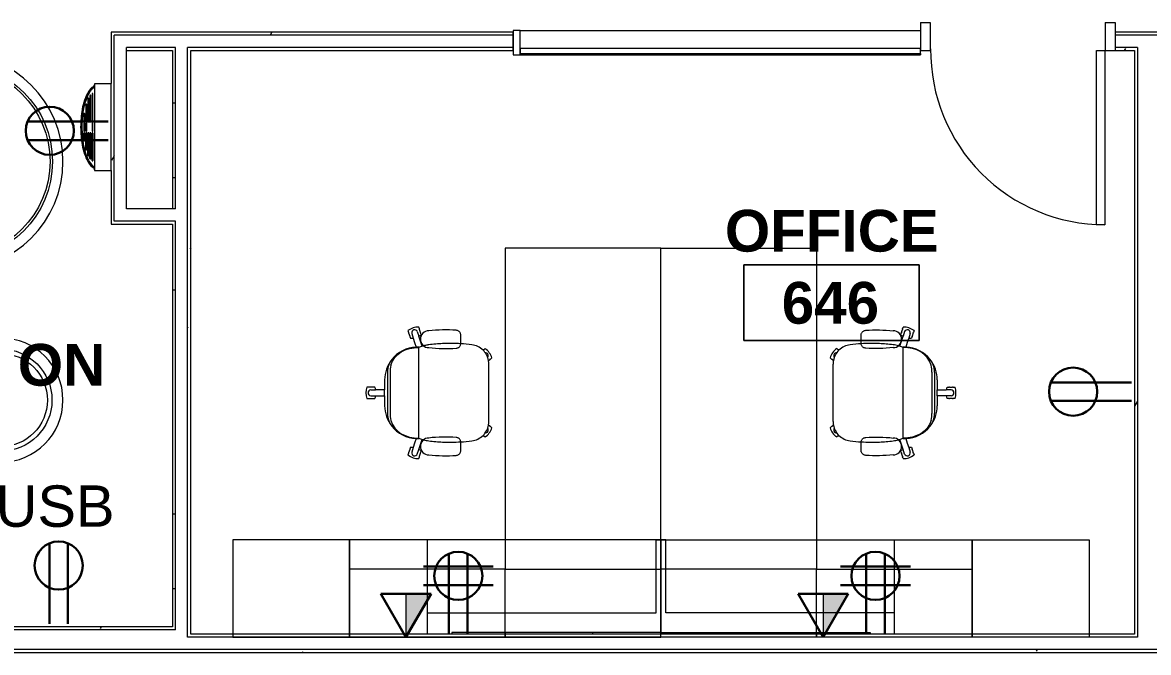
# Model space of a CAD drawing. Header units: inches. Extents: x -1180 to 2011, y -268 to 2143.
# Drawn here: x 192 to 423.4, y 1684.2 to 1813.7 of the extents above; entities that cross this region are included whole.
import ezdxf

# ---------------------------------------------------------------- set-up
doc = ezdxf.new("R2010")
doc.units = ezdxf.units.IN
doc.header["$MEASUREMENT"] = 0
for name, color, linetype, lineweight in [('A-ANNO-NOTE', 131, 'Continuous', 13), ('A-AREA-IDEN', 2, 'Continuous', 9), ('A-DOOR', 31, 'Continuous', 13), ('A-DOOR-FRAM', 31, 'Continuous', 20), ('A-GLAZ-CURT', 52, 'Continuous', 9), ('A-GLAZ-CWMG', 51, 'Continuous', 13), ('A-WALL', 113, 'Continuous', 13), ('A-WALL-PATT', 111, 'Continuous', 13), ('I-FURN', 30, 'Continuous', 9), ('I-WALL', 2, 'Continuous', 13), ('P-SANR-FIXT', 6, 'Continuous', 13)]:
    doc.layers.add(name, color=color, linetype=linetype, lineweight=lineweight)
doc.styles.add('Swis721 Lt BT', font='swissl.ttf', dxfattribs={"height": 8.514638})
doc.styles.add('Swis721 Lt BT_B', font='', dxfattribs={"height": 8.583975})
doc.styles.get('Swis721 Lt BT_B').set_extended_font_data('Swis721 Lt BT', bold=True)
pattern_1 = [(0, (0, 0), (30.72, 7.68), [1.267, -21.773, 1.267, -21.773, -122.88]), (0, (0, 0), (30.72, 7.68), [-46.08, 1.267, -44.813, 1.267, -21.773, -53.76]), (0, (0, 0), (30.72, 7.68), [-115.2, 1.267, -14.093, 1.267, -37.133]), (120, (11.52, 3.84), (-22.011075, 22.7643), [1.267, -21.773, 1.267, -21.773, -122.88]), (120, (11.52, 3.84), (-22.011075, 22.7643), [-46.08, 1.267, -44.813, 1.267, -21.773, -53.76]), (120, (11.52, 3.84), (-22.011075, 22.7643), [-115.2, 1.267, -14.093, 1.267, -37.133]), (240, (15.36, 19.2), (-8.708925, -30.4443), [1.267, -21.773, 1.267, -21.773, -122.88]), (240, (15.36, 19.2), (-8.708925, -30.4443), [-46.08, 1.267, -44.813, 1.267, -21.773, -53.76]), (240, (15.36, 19.2), (-8.708925, -30.4443), [-115.2, 1.267, -14.093, 1.267, -37.133])]

# ---------------------------------------------------------------- blocks, each defined once
blk = doc.blocks.new('Table-Teknion-Credenza_Top_for_Freestanding_Storage - CJCT20064-V51-6TH FLOOR POWER _ SIGNAL')
at = {"layer": 'I-FURN'}
for p, q in [((-32, 10), (32, 10)), ((-32, -9), (-32, 10)), ((32, 10), (32, 4)), ((32, 4), (32, -9.375)), ((-32, -9.375), (-32, -9))]:
    blk.add_line(p, q, dxfattribs=at)
blk = doc.blocks.new('Storage-Teknion-Wall_Panel_Open_Shelves - CJWO3HF1432-5502739-6TH FLOOR POWER _ SIGNAL')
at = {"layer": 'I-FURN'}
for p, q in [((-16, 13), (16, 13)), ((-16, -1), (-16, 13)), ((16, 13), (16, -1)), ((16, -1), (-16, -1))]:
    blk.add_line(p, q, dxfattribs=at)
blk = doc.blocks.new('Storage-Teknion-Wall_Panel_Under_Wall_Mount_Storage_Tackable - CJWUT2HF32-5502740-6TH FLOOR POWER _ SIGNAL')
at = {"layer": 'I-FURN'}
for p, q in [((-16, 1), (16, 1)), ((-16, 0), (-16, 1)), ((16, 0), (-16, 0)), ((16, 1), (16, 0))]:
    blk.add_line(p, q, dxfattribs=at)
blk = doc.blocks.new('Support-Teknion-Power_Trunk_with_End_Gable - CJPTG292048-V52-6TH FLOOR POWER _ SIGNAL')
at = {"layer": 'I-FURN'}
for p, q in [((-24, 4.375), (-24, 0)), ((-19, 4), (-19, 4.375)), ((10, 4), (-19, 4)), ((10, 4.375), (10, 4)), ((24, 4), (24, 4.375)), ((24, -9), (24, 4)), ((-24, 0), (-8, 0)), ((-8, 0), (23, 0)), ((23, 0), (23, -9)), ((23, -9), (23, -15)), ((24, -15), (24, -9)), ((23, -15), (24, -15))]:
    blk.add_line(p, q, dxfattribs=at)
blk = doc.blocks.new('Table-Teknion-Run_Off_Fixed_Journal_Leg - CJRF3266-5502741-6TH FLOOR POWER _ SIGNAL')
at = {"layer": 'I-FURN'}
for p, q in [((-33, 16), (33, 16)), ((-33, -16), (-33, 16)), ((33, 16), (33, -16)), ((33, -16), (-33, -16))]:
    blk.add_line(p, q, dxfattribs=at)
blk = doc.blocks.new('Storage-Teknion-Tower_Pedestal_Coat_and_Open_Shelves - CJTPF692024-5502742-6TH FLOOR POWER _ SIGNAL')
at = {"layer": 'I-FURN'}
for p, q in [((-12, 0), (12, 0)), ((-12, -20), (-12, 0)), ((12, 0), (12, -20)), ((12, -20), (-12, -20))]:
    blk.add_line(p, q, dxfattribs=at)
blk = doc.blocks.new('Chair-Teknion-Projek - No Headrest_  Fixed T-Arms-V53-6TH FLOOR POWER _ SIGNAL')
at = {"layer": 'I-FURN'}
for p, q in [((-7.17, 11.87), (-6.95, 11.57)), ((6.95, 11.57), (7.17, 11.87)), ((-8.86, 10.18), (-9.08, 10.49)), ((-8.76, 10.04), (-8.79, 10.09)), ((-6.88, 11.48), (-6.65, 11.17)), ((-5.91, 11.24), (5.91, 11.24)), ((6.65, 11.17), (6.88, 11.48)), ((8.79, 10.09), (8.76, 10.04)), ((9.08, 10.49), (8.86, 10.18)), ((-11.87, 5.48), (-11.02, 5.48)), ((-11.02, 5.48), (-10.17, 5.48)), ((10.17, 5.48), (11.02, 5.48)), ((11.02, 5.48), (11.87, 5.48)), ((-13.51, -3.15), (-13.15, -3.03)), ((-13.04, -2.99), (-12.4, -2.79)), ((-12.59, -3.46), (-11.62, -3.13)), ((-12.29, -2.75), (-11.93, -2.64)), ((-11.24, -4.3), (-12.21, -4.6)), ((-9.39, -3.16), (9.39, -3.16)), ((12.22, -4.6), (11.24, -4.3)), ((12.59, -3.46), (11.62, -3.13)), ((11.93, -2.64), (12.29, -2.75)), ((12.4, -2.79), (13.04, -2.99)), ((13.15, -3.03), (13.51, -3.15)), ((-12.42, -5.28), (-12.78, -5.39)), ((-11.67, -5.03), (-12.31, -5.24)), ((-11.2, -4.88), (-11.56, -5)), ((11.56, -5), (11.2, -4.88)), ((12.31, -5.24), (11.67, -5.03)), ((12.78, -5.39), (12.42, -5.28)), ((4.23, -9.07), (-4.23, -9.07)), ((4.23, -9.61), (-4.23, -9.61)), ((-0.63, -10.17), (-2.65, -10.17)), ((-0.61, -12.02), (-0.63, -10.17)), ((-0.63, -10.17), (0.64, -10.17)), ((0.64, -10.17), (0.61, -12.02)), ((2.65, -10.17), (0.64, -10.17)), ((-1.18, -12.54), (-1.18, -12.17)), ((-1.18, -13.33), (-1.18, -12.66)), ((-1.18, -13.82), (-1.18, -13.45)), ((-0.6, -13.04), (-0.61, -12.02)), ((0.6, -13.04), (0.61, -12.02)), ((1.18, -12.17), (1.18, -12.54)), ((1.18, -12.66), (1.18, -13.33)), ((1.18, -13.45), (1.18, -13.82))]:
    blk.add_line(p, q, dxfattribs=at)
at = {"layer": 'I-FURN', "flags": 128}
for points in [[(-11.62, -3.13), (-10.6, -2.79), (-9.58, -2.44)], [(-9.39, -3.72), (-10.32, -4.01), (-11.24, -4.3)], [(11.24, -4.3), (10.32, -4.01), (9.39, -3.72)], [(9.58, -2.44), (10.6, -2.79), (11.62, -3.13)]]:
    blk.add_lwpolyline(points, dxfattribs=at)
at = {"layer": 'I-FURN'}
for centre, radius, start, end in [((-6.1, 8.39), 3.64, 107.0766, 144.9234), ((-7, 11.54), 0.062, 320.5051, 36), ((7, 11.54), 0.062, 144, 219.4949), ((6.1, 8.39), 3.64, 35.0766, 72.9234), ((-5.91, 7.24), 4, 135.4062, 172.7165), ((-8.81, 10.22), 0.062, 216, 291.4949), ((-8.74, 10.12), 0.062, 140.5051, 216), ((-5.91, 7.24), 4, 100.7159, 135.4062), ((-7.64, 10.51), 0.6, 53.6044, 182.0177), ((-6.93, 11.44), 0.062, 36, 111.4949), ((-5.91, 7.24), 4, 90, 100.7159), ((5.91, 7.24), 4, 79.2841, 90), ((5.91, 7.24), 4, 44.5938, 79.2841), ((6.93, 11.44), 0.062, 68.5051, 144), ((7.64, 10.51), 0.6, 357.9823, 126.3956), ((5.91, 7.24), 4, 7.2835, 44.5938), ((8.81, 10.22), 0.062, 248.5051, 324), ((8.74, 10.12), 0.062, 324, 39.4949), ((24.63, 3.33), 34.78, 172.7165, 176.4781), ((-24.63, 3.33), 34.78, 3.5219, 7.2835), ((24.63, 3.33), 34.78, 176.4781, 182.5921), ((-24.63, 3.33), 34.78, 357.4079, 3.5219), ((24.25, 3.32), 34.4, 182.6596, 187.3663), ((-24.25, 3.32), 34.4, 352.6337, 355.0203), ((-24.25, 3.32), 34.4, 355.0203, 357.3404), ((-11.07, -1.13), 1.68, 178.9486, 271.7629), ((-10.97, -1.13), 1.68, 268.2371, 1.0513), ((-1.73, -0.04), 8.21, 187.3674, 194.9992), ((-1.73, -0.04), 8.21, 194.9992, 196.9886), ((10.97, -1.13), 1.68, 178.9487, 271.7629), ((1.73, -0.04), 8.21, 343.0114, 345.0008), ((1.73, -0.04), 8.21, 345.0008, 352.6326), ((11.07, -1.13), 1.68, 268.2371, 1.0514), ((-9.87, -3.21), 3.64, 179.0766, 216.9234), ((-13.13, -3.09), 0.062, 32.5051, 108), ((-13.02, -3.05), 0.062, 108, 183.4949), ((-12.36, -4.01), 0.6, 112.6052, 284.2997), ((-12.38, -2.85), 0.062, 32.5051, 108), ((-12.27, -2.81), 0.062, 108, 183.4949), ((-14.86, -4.83), 3.65, 27.6577, 36.875), ((-14.86, -4.83), 3.65, 359.125, 8.3423), ((-5.24, -1.24), 4.5, 195.45, 205.2697), ((-3.3, -3.44), 6.1, 177.3817, 182.6183), ((-2.64, -3.42), 6.76, 182.5778, 231.7498), ((2.64, -3.42), 6.76, 308.2502, 357.4222), ((5.25, -1.25), 4.49, 334.7208, 344.5595), ((2.64, -3.42), 6.76, 357.298, 2.149), ((14.86, -4.83), 3.65, 171.6577, 180.875), ((14.86, -4.83), 3.65, 143.125, 152.3423), ((12.36, -4.01), 0.6, 256.6052, 67.3948), ((12.27, -2.81), 0.062, 356.5051, 72), ((12.38, -2.85), 0.062, 72, 147.4949), ((9.87, -3.21), 3.64, 323.0766, 0.9234), ((13.02, -3.05), 0.062, 356.5051, 72), ((13.13, -3.09), 0.062, 72, 147.4949), ((-12.44, -5.22), 0.062, 288, 3.4949), ((-12.33, -5.18), 0.062, 212.5051, 288), ((-11.69, -4.98), 0.062, 288, 3.4949), ((-11.58, -4.94), 0.062, 212.5051, 288), ((11.58, -4.94), 0.062, 252, 327.4949), ((11.69, -4.98), 0.062, 176.5051, 252), ((12.33, -5.18), 0.062, 252, 327.4949), ((12.44, -5.22), 0.062, 176.5051, 252), ((-2.65, -3.42), 6.75, 231.7498, 270), ((-4.23, -5.34), 4.26, 232.4396, 249.1668), ((-4.46, -4.82), 4.25, 253.6072, 273.1858), ((2.65, -3.42), 6.75, 270, 308.2502), ((4.46, -4.82), 4.25, 266.8142, 286.3928), ((4.23, -5.34), 4.26, 290.8332, 307.5604), ((-4.23, -5.34), 4.26, 249.1668, 270), ((4.23, -5.34), 4.26, 270, 290.8332), ((0, -15.62), 3.65, 99.6577, 108.875), ((-1.12, -12.54), 0.062, 180, 255.4949), ((-1.12, -12.66), 0.062, 104.5051, 180), ((-1.12, -13.33), 0.062, 180, 255.4949), ((-1.12, -13.45), 0.062, 104.5051, 180), ((0, -10.37), 3.64, 251.0766, 288.9234), ((0, -12.99), 0.6, 184.6052, 355.3948), ((0, -15.62), 3.65, 71.125, 80.3423), ((1.12, -12.54), 0.062, 284.5051, 0), ((1.12, -12.66), 0.062, 360, 75.4949), ((1.12, -13.33), 0.062, 284.5051, 360), ((1.12, -13.45), 0.062, 360, 75.4949)]:
    blk.add_arc(centre, radius, start, end, dxfattribs=at)
for points in [[(-12.86, 4.54), (-12.85, 4.63), (-12.82, 4.79), (-12.71, 5.02), (-12.55, 5.21), (-12.35, 5.36), (-12.12, 5.46), (-11.95, 5.48), (-11.87, 5.48)], [(-10.17, 5.48), (-10.08, 5.48), (-9.92, 5.46), (-9.68, 5.36), (-9.48, 5.21), (-9.32, 5.02), (-9.21, 4.79), (-9.18, 4.63), (-9.18, 4.54)], [(9.18, 4.54), (9.18, 4.63), (9.21, 4.79), (9.32, 5.02), (9.48, 5.21), (9.68, 5.36), (9.92, 5.46), (10.08, 5.48), (10.17, 5.48)], [(11.87, 5.48), (11.95, 5.48), (12.12, 5.46), (12.35, 5.36), (12.55, 5.21), (12.71, 5.02), (12.82, 4.79), (12.85, 4.63), (12.86, 4.54)], [(-12.75, -1.09), (-12.85, -0.16), (-12.97, 1.72), (-12.93, 3.6), (-12.86, 4.54)], [(-9.18, 4.54), (-9.11, 3.6), (-9.06, 1.72), (-9.18, -0.16), (-9.29, -1.09)], [(9.29, -1.09), (9.18, -0.16), (9.06, 1.72), (9.11, 3.6), (9.18, 4.54)], [(12.86, 4.54), (12.93, 3.6), (12.97, 1.72), (12.85, -0.16), (12.75, -1.09)], [(-5.66, -8.9), (-8.07, -8.21), (-9.33, -5.79), (-9.33, -3.16)], [(5.66, -8.9), (8.07, -8.21), (9.33, -5.79), (9.33, -3.16)]]:
    blk.add_open_spline(points, degree=3, dxfattribs=at)
blk = doc.blocks.new('Storage-Teknion-Pedestal_Unfinished_Top_2_High - CJPCSB2016-V54-6TH FLOOR POWER _ SIGNAL')
at = {"layer": 'I-FURN'}
for p, q in [((-8, 0), (8, 0)), ((-8, -6), (-8, 0)), ((8, 0), (8, -6)), ((-8, -19.375), (-8, -6)), ((8, -6), (8, -19.375))]:
    blk.add_line(p, q, dxfattribs=at)
blk = doc.blocks.new('Table-Teknion-Credenza_Top_for_Freestanding_Storage - CJCT20064-V55-6TH FLOOR POWER _ SIGNAL')
at = {"layer": 'I-FURN'}
for p, q in [((-32, 9.375), (-32, 9)), ((32, -4), (32, 9.375)), ((-32, 9), (-32, -10)), ((32, -10), (32, -4)), ((-32, -10), (32, -10))]:
    blk.add_line(p, q, dxfattribs=at)
blk = doc.blocks.new('Storage-Teknion-Wall_Panel_Open_Shelves - CJWO3HF1432-V35-6TH FLOOR POWER _ SIGNAL')
at = {"layer": 'I-FURN'}
for p, q in [((16, 1), (-16, 1)), ((-16, 1), (-16, -13)), ((16, -13), (16, 1)), ((-16, -13), (16, -13))]:
    blk.add_line(p, q, dxfattribs=at)
blk = doc.blocks.new('Storage-Teknion-Wall_Panel_Under_Wall_Mount_Storage_Tackable - CJWUT2HF32-V36-6TH FLOOR POWER _ SIGNAL')
at = {"layer": 'I-FURN'}
for p, q in [((16, 0), (-16, 0)), ((-16, 0), (-16, -1)), ((-16, -1), (16, -1)), ((16, -1), (16, 0))]:
    blk.add_line(p, q, dxfattribs=at)
blk = doc.blocks.new('Support-Teknion-Power_Trunk_with_End_Gable - CJPTG292048-V56-6TH FLOOR POWER _ SIGNAL')
at = {"layer": 'I-FURN'}
for p, q in [((23, 15), (24, 15)), ((23, 9), (23, 15)), ((24, 15), (24, 9)), ((23, 0), (23, 9)), ((24, 9), (24, -4)), ((-24, 0), (-8, 0)), ((-24, -4.375), (-24, 0)), ((-8, 0), (23, 0)), ((-19, -4), (-19, -4.375)), ((10, -4), (-19, -4)), ((10, -4.375), (10, -4)), ((24, -4), (24, -4.375))]:
    blk.add_line(p, q, dxfattribs=at)
blk = doc.blocks.new('Table-Teknion-Run_Off_Fixed_Journal_Leg - CJRF3266-5487157-6TH FLOOR POWER _ SIGNAL')
at = {"layer": 'I-FURN'}
for p, q in [((33, 16), (-33, 16)), ((-33, 16), (-33, -16)), ((33, -16), (33, 16)), ((-33, -16), (33, -16))]:
    blk.add_line(p, q, dxfattribs=at)
blk = doc.blocks.new('Storage-Teknion-Tower_Pedestal_Coat_and_Open_Shelves - CJTPF692024-5487170-6TH FLOOR POWER _ SIGNAL')
at = {"layer": 'I-FURN'}
for p, q in [((12, 20), (-12, 20)), ((-12, 20), (-12, 0)), ((12, 0), (12, 20)), ((-12, 0), (12, 0))]:
    blk.add_line(p, q, dxfattribs=at)
blk = doc.blocks.new('Chair-Teknion-Projek - No Headrest_  Fixed T-Arms-V57-6TH FLOOR POWER _ SIGNAL')
at = {"layer": 'I-FURN'}
for p, q in [((-1.18, 13.82), (-1.18, 13.45)), ((-1.18, 13.33), (-1.18, 12.66)), ((-1.18, 12.54), (-1.18, 12.17)), ((-0.61, 12.02), (-0.63, 10.17)), ((-0.6, 13.04), (-0.61, 12.02)), ((0.6, 13.04), (0.61, 12.02)), ((0.64, 10.17), (0.61, 12.02)), ((1.18, 13.45), (1.18, 13.82)), ((1.18, 12.66), (1.18, 13.33)), ((1.18, 12.17), (1.18, 12.54)), ((4.23, 9.61), (-4.23, 9.61)), ((-0.63, 10.17), (-2.65, 10.17)), ((-0.63, 10.17), (0.64, 10.17)), ((2.65, 10.17), (0.64, 10.17)), ((4.23, 9.07), (-4.23, 9.07)), ((-12.42, 5.28), (-12.78, 5.39)), ((-11.67, 5.03), (-12.31, 5.24)), ((-11.2, 4.88), (-11.56, 5)), ((11.56, 5), (11.2, 4.88)), ((12.31, 5.24), (11.67, 5.03)), ((12.78, 5.39), (12.42, 5.28)), ((-13.51, 3.15), (-13.15, 3.03)), ((-13.04, 2.99), (-12.4, 2.79)), ((-12.59, 3.46), (-11.62, 3.13)), ((-12.29, 2.75), (-11.93, 2.64)), ((-11.24, 4.3), (-12.21, 4.6)), ((-9.39, 3.16), (9.39, 3.16)), ((12.22, 4.6), (11.24, 4.3)), ((12.59, 3.46), (11.62, 3.13)), ((11.93, 2.64), (12.29, 2.75)), ((12.4, 2.79), (13.04, 2.99)), ((13.15, 3.03), (13.51, 3.15)), ((-11.87, -5.48), (-11.02, -5.48)), ((-11.02, -5.48), (-10.17, -5.48)), ((10.17, -5.48), (11.02, -5.48)), ((11.02, -5.48), (11.87, -5.48)), ((-8.86, -10.18), (-9.08, -10.49)), ((-8.76, -10.04), (-8.79, -10.09)), ((-6.88, -11.48), (-6.65, -11.17)), ((-5.91, -11.24), (5.91, -11.24)), ((6.65, -11.17), (6.88, -11.48)), ((8.79, -10.09), (8.76, -10.04)), ((9.08, -10.49), (8.86, -10.18)), ((-7.17, -11.87), (-6.95, -11.57)), ((6.95, -11.57), (7.17, -11.87))]:
    blk.add_line(p, q, dxfattribs=at)
at = {"layer": 'I-FURN', "flags": 128}
for points in [[(-11.62, 3.13), (-10.6, 2.79), (-9.58, 2.44)], [(-9.39, 3.72), (-10.32, 4.01), (-11.24, 4.3)], [(11.24, 4.3), (10.32, 4.01), (9.39, 3.72)], [(9.58, 2.44), (10.6, 2.79), (11.62, 3.13)]]:
    blk.add_lwpolyline(points, dxfattribs=at)
at = {"layer": 'I-FURN'}
for centre, radius, start, end in [((0, 10.37), 3.64, 71.0766, 108.9234), ((-1.12, 13.45), 0.062, 180, 255.4949), ((-1.12, 13.33), 0.062, 104.5051, 180), ((-1.12, 12.66), 0.062, 180, 255.4949), ((-1.12, 12.54), 0.062, 104.5051, 180), ((0, 15.62), 3.65, 251.125, 260.3423), ((0, 12.99), 0.6, 4.6052, 175.3948), ((0, 15.62), 3.65, 279.6577, 288.875), ((1.12, 13.45), 0.062, 284.5051, 0), ((1.12, 13.33), 0.062, 0, 75.4949), ((1.12, 12.66), 0.062, 284.5051, 0), ((1.12, 12.54), 0.062, 360, 75.4949), ((-2.65, 3.42), 6.75, 90, 128.2502), ((-4.23, 5.34), 4.26, 110.8332, 127.5604), ((-4.23, 5.34), 4.26, 90, 110.8332), ((2.65, 3.42), 6.75, 51.7498, 90), ((4.23, 5.34), 4.26, 69.1668, 90), ((4.23, 5.34), 4.26, 52.4396, 69.1668), ((-2.64, 3.42), 6.76, 128.2502, 177.4222), ((-4.46, 4.82), 4.25, 86.8142, 106.3928), ((4.46, 4.82), 4.25, 73.6072, 93.1858), ((2.64, 3.42), 6.76, 2.5778, 51.7498), ((-9.87, 3.21), 3.64, 143.0766, 180.9234), ((-12.44, 5.22), 0.062, 356.5051, 72), ((-12.33, 5.18), 0.062, 72, 147.4949), ((-11.69, 4.98), 0.062, 356.5051, 72), ((-11.58, 4.94), 0.062, 72, 147.4949), ((-14.86, 4.83), 3.65, 351.6577, 0.875), ((14.86, 4.83), 3.65, 179.125, 188.3423), ((11.58, 4.94), 0.062, 32.5051, 108), ((11.69, 4.98), 0.062, 108, 183.4949), ((12.33, 5.18), 0.062, 32.5051, 108), ((12.44, 5.22), 0.062, 108, 183.4949), ((9.87, 3.21), 3.64, 359.0766, 36.9234), ((-13.13, 3.09), 0.062, 252, 327.4949), ((-13.02, 3.05), 0.062, 176.5051, 252), ((-12.36, 4.01), 0.6, 75.7003, 247.3948), ((-11.07, 1.13), 1.68, 88.2371, 181.0514), ((-12.38, 2.85), 0.062, 252, 327.4949), ((-12.27, 2.81), 0.062, 176.5051, 252), ((-14.86, 4.83), 3.65, 323.125, 332.3423), ((-10.97, 1.13), 1.68, 358.9487, 91.7629), ((-1.73, 0.04), 8.21, 163.0114, 165.0008), ((-5.24, 1.24), 4.5, 154.7303, 164.55), ((-3.3, 3.44), 6.1, 177.3817, 182.6183), ((10.97, 1.13), 1.68, 88.2371, 181.0513), ((5.25, 1.25), 4.49, 15.4405, 25.2792), ((2.64, 3.42), 6.76, 357.851, 2.702), ((1.73, 0.04), 8.21, 14.9992, 16.9886), ((11.07, 1.13), 1.68, 358.9486, 91.7629), ((14.86, 4.83), 3.65, 207.6577, 216.875), ((12.36, 4.01), 0.6, 292.6052, 103.3948), ((12.27, 2.81), 0.062, 288, 3.4949), ((12.38, 2.85), 0.062, 212.5051, 288), ((13.02, 3.05), 0.062, 288, 3.4949), ((13.13, 3.09), 0.062, 212.5051, 288), ((24.25, -3.32), 34.4, 172.6337, 177.3404), ((-1.73, 0.04), 8.21, 165.0008, 172.6326), ((1.73, 0.04), 8.21, 12.178, 14.9992), ((1.73, 0.04), 8.21, 7.3674, 12.178), ((-24.25, -3.32), 34.4, 2.6596, 7.3663), ((24.63, -3.33), 34.78, 177.4079, 183.5219), ((-24.63, -3.33), 34.78, 356.4781, 2.5921), ((24.63, -3.33), 34.78, 183.5219, 187.2835), ((-24.63, -3.33), 34.78, 352.7165, 356.4781), ((-5.91, -7.24), 4, 187.2835, 224.5938), ((5.91, -7.24), 4, 315.4062, 352.7165), ((-6.1, -8.39), 3.64, 215.0766, 252.9234), ((-8.81, -10.22), 0.062, 68.5051, 144), ((-8.74, -10.12), 0.062, 144, 219.4949), ((-5.91, -7.24), 4, 224.5938, 259.2841), ((-7.64, -10.51), 0.6, 177.9823, 306.3956), ((-6.93, -11.44), 0.062, 248.5051, 324), ((-7, -11.54), 0.062, 324, 39.4949), ((-5.91, -7.24), 4, 259.2841, 270), ((5.91, -7.24), 4, 270, 280.7159), ((5.91, -7.24), 4, 280.7159, 315.4062), ((6.93, -11.44), 0.062, 216, 291.4949), ((7, -11.54), 0.062, 140.5051, 216), ((6.1, -8.39), 3.64, 287.0766, 324.9234), ((7.64, -10.51), 0.6, 233.6044, 2.0177), ((8.74, -10.12), 0.062, 320.5051, 36), ((8.81, -10.22), 0.062, 36, 111.4949)]:
    blk.add_arc(centre, radius, start, end, dxfattribs=at)
for points in [[(-5.66, 8.9), (-8.07, 8.21), (-9.33, 5.79), (-9.33, 3.16)], [(5.66, 8.9), (8.07, 8.21), (9.33, 5.79), (9.33, 3.16)], [(-12.75, 1.09), (-12.85, 0.16), (-12.97, -1.72), (-12.93, -3.6), (-12.86, -4.54)], [(-9.18, -4.54), (-9.11, -3.6), (-9.06, -1.72), (-9.18, 0.16), (-9.29, 1.09)], [(9.29, 1.09), (9.18, 0.16), (9.06, -1.72), (9.11, -3.6), (9.18, -4.54)], [(12.86, -4.54), (12.93, -3.6), (12.97, -1.72), (12.85, 0.16), (12.75, 1.09)], [(-12.86, -4.54), (-12.85, -4.63), (-12.82, -4.79), (-12.71, -5.02), (-12.55, -5.21), (-12.35, -5.36), (-12.12, -5.46), (-11.95, -5.48), (-11.87, -5.48)], [(-10.17, -5.48), (-10.08, -5.48), (-9.92, -5.46), (-9.68, -5.36), (-9.48, -5.21), (-9.32, -5.02), (-9.21, -4.79), (-9.18, -4.63), (-9.18, -4.54)], [(9.18, -4.54), (9.18, -4.63), (9.21, -4.79), (9.32, -5.02), (9.48, -5.21), (9.68, -5.36), (9.92, -5.46), (10.08, -5.48), (10.17, -5.48)], [(11.87, -5.48), (11.95, -5.48), (12.12, -5.46), (12.35, -5.36), (12.55, -5.21), (12.71, -5.02), (12.82, -4.79), (12.85, -4.63), (12.86, -4.54)]]:
    blk.add_open_spline(points, degree=3, dxfattribs=at)
blk = doc.blocks.new('Storage-Teknion-Pedestal_Unfinished_Top_2_High - CJPCSB2016-V58-6TH FLOOR POWER _ SIGNAL')
at = {"layer": 'I-FURN'}
for p, q in [((-8, 19.375), (-8, 6)), ((8, 6), (8, 19.375)), ((-8, 6), (-8, 0)), ((8, 0), (8, 6)), ((-8, 0), (8, 0))]:
    blk.add_line(p, q, dxfattribs=at)
blk = doc.blocks.new('Single Flush - OTJ_SOLIDFLUSH_ALUM-5011040-6TH FLOOR POWER _ SIGNAL')
at = {"layer": 'A-DOOR', "lineweight": 20}
for p, q in [((16.15625, -1.875), (17.90625, -1.875)), ((16.15625, -37.6875), (16.15625, -1.875)), ((17.90625, -1.875), (17.90625, -37.6875)), ((17.90625, -37.6875), (16.15625, -37.6875))]:
    blk.add_line(p, q, dxfattribs=at)
at = {"layer": 'A-DOOR', "lineweight": 9}
blk.add_arc((17.90625, -1.875), 35.8125, 179.5, 270, dxfattribs=at)
at = {"layer": 'A-DOOR-FRAM'}
for p, q in [((-20, 3.875), (-20, -1.875)), ((-20, 3.875), (-18, 3.875)), ((-18, 3.875), (-18, -1.875)), ((18.000004, 3.875), (18.000004, -1.875)), ((18.000004, 3.875), (20.000004, 3.875)), ((20.000004, 3.875), (20.000004, -1.875)), ((-20, -1.875), (-18, -1.875)), ((18.000004, -1.875), (20.000004, -1.875))]:
    blk.add_line(p, q, dxfattribs=at)
blk = doc.blocks.new('Seating-Medium-Teknion-STBD_With_USB_Qui-R2014 - Medium With USB-5562372-6TH FLOOR POWER _ SIGNAL')
at = {"layer": 'I-FURN'}
for radius in [20.1, 19.6]:
    blk.add_circle((0, 0), radius, dxfattribs=at)
for radius, start, end in [(22.25, 360, 180), (22.25, 180, 360), (20.1, 259.32, 269.0735), (20.1, 270.9265, 275.8032), (20.1, 275.8032, 280.68)]:
    blk.add_arc((0, 0), radius, start, end, dxfattribs=at)
blk = doc.blocks.new('Seating-Small-Teknion-STBB_Qui-R2014 - Small-5047714-6TH FLOOR POWER _ SIGNAL')
at = {"layer": 'I-FURN'}
for radius in [10.5, 9.56]:
    blk.add_circle((0, 0), radius, dxfattribs=at)
for start, end in [(360, 180), (180, 360)]:
    blk.add_arc((0, 0), 12.75, start, end, dxfattribs=at)
blk = doc.blocks.new('equip-water-cooler-elkay-EMASM - equip-water-cooler-elkay-EMASM-5593291-6TH FLOOR POWER _ SIGNAL')
at = {"layer": 'P-SANR-FIXT', "lineweight": 9}
for p, q in [((6.12, 2.4), (5.18, 1.93)), ((7.1, 2.75), (6.12, 2.4)), ((6.43, 2.33), (6.18, 2.23)), ((6.68, 2.42), (6.43, 2.33)), ((6.93, 2.51), (6.68, 2.42)), ((7.19, 2.59), (6.93, 2.51)), ((8.11, 3.01), (7.1, 2.75)), ((7.45, 2.66), (7.19, 2.59)), ((7.71, 2.73), (7.45, 2.66)), ((7.66, 2.44), (11.02, 2.44)), ((7.98, 2.8), (7.71, 2.73)), ((8.24, 2.85), (7.98, 2.8)), ((9.14, 3.2), (8.11, 3.01)), ((8.51, 2.91), (8.24, 2.85)), ((8.77, 2.96), (8.51, 2.91)), ((9.04, 3), (8.77, 2.96)), ((9.31, 3.04), (9.04, 3)), ((10.18, 3.33), (9.14, 3.2)), ((9.57, 3.08), (9.31, 3.04)), ((9.53, 2.86), (11.02, 2.86)), ((11.02, 2.68), (9.53, 2.68)), ((9.84, 3.11), (9.57, 3.08)), ((10.11, 3.14), (9.84, 3.11)), ((10.38, 3.17), (10.11, 3.14)), ((11.22, 3.4), (10.18, 3.33)), ((10.64, 3.19), (10.38, 3.17)), ((10.91, 3.21), (10.64, 3.19)), ((11.18, 3.22), (10.91, 3.21)), ((11.45, 3.23), (11.18, 3.22)), ((12.26, 3.42), (11.22, 3.4)), ((11.72, 3.24), (11.45, 3.23)), ((13.01, 2.86), (11.52, 2.86)), ((11.52, 2.68), (13.01, 2.68)), ((13.01, 2.44), (11.52, 2.44)), ((11.99, 3.25), (11.72, 3.24)), ((12.27, 3.25), (11.99, 3.25)), ((12.93, 3.41), (12.26, 3.42)), ((12.31, 3.25), (12.27, 3.25)), ((12.36, 3.25), (12.31, 3.25)), ((12.41, 3.25), (12.36, 3.25)), ((12.46, 3.25), (12.41, 3.25)), ((12.51, 3.25), (12.46, 3.25)), ((12.55, 3.25), (12.51, 3.25)), ((12.6, 3.25), (12.55, 3.25)), ((12.65, 3.24), (12.6, 3.25)), ((12.7, 3.24), (12.65, 3.24)), ((12.96, 3.24), (12.7, 3.24)), ((13.59, 3.39), (12.93, 3.41)), ((13.35, 3.22), (12.96, 3.24)), ((13.73, 3.2), (13.35, 3.22)), ((15, 2.86), (13.51, 2.86)), ((13.51, 2.68), (15, 2.68)), ((16.87, 2.44), (13.51, 2.44)), ((14.26, 3.34), (13.59, 3.39)), ((14.12, 3.17), (13.73, 3.2)), ((14.5, 3.13), (14.12, 3.17)), ((14.92, 3.26), (14.26, 3.34)), ((14.88, 3.09), (14.5, 3.13)), ((15.27, 3.04), (14.88, 3.09)), ((15.58, 3.17), (14.92, 3.26)), ((15.65, 2.98), (15.27, 3.04)), ((16.23, 3.05), (15.58, 3.17)), ((16.03, 2.91), (15.65, 2.98)), ((16.41, 2.83), (16.03, 2.91)), ((16.88, 2.9), (16.23, 3.05)), ((16.78, 2.74), (16.41, 2.83)), ((17.15, 2.64), (16.78, 2.74)), ((17.52, 2.72), (16.88, 2.9)), ((17.52, 2.53), (17.15, 2.64)), ((18.15, 2.5), (17.52, 2.72)), ((17.88, 2.41), (17.52, 2.53)), ((18.24, 2.27), (17.88, 2.41)), ((18.76, 2.24), (18.15, 2.5)), ((3.83, 0.63), (3.31, 0.63)), ((3.31, 0.63), (3.31, -2.77)), ((4.06, 0.96), (3.83, 0.63)), ((20.68, 0.63), (3.83, 0.63)), ((4.02, 0.75), (4.12, 0.75)), ((4.26, 0.93), (4.04, 0.63)), ((4.14, 1.06), (4.06, 0.96)), ((4.21, 1.15), (4.14, 1.06)), ((4.3, 1.25), (4.21, 1.15)), ((4.33, 1.01), (4.26, 0.93)), ((4.38, 1.33), (4.3, 1.25)), ((4.39, 1.09), (4.33, 1.01)), ((4.48, 1.42), (4.38, 1.33)), ((4.59, 1.28), (4.39, 1.09)), ((4.57, 1.5), (4.48, 1.42)), ((4.67, 1.58), (4.57, 1.5)), ((4.9, 1.53), (4.59, 1.28)), ((4.77, 1.66), (4.67, 1.58)), ((4.87, 1.73), (4.77, 1.66)), ((4.97, 1.8), (4.87, 1.73)), ((5.19, 1.73), (4.9, 1.53)), ((5.08, 1.87), (4.97, 1.8)), ((5.18, 1.93), (5.08, 1.87)), ((5.27, 1.78), (5.19, 1.73)), ((5.33, 1.81), (5.27, 1.78)), ((5.45, 1.88), (5.33, 1.81)), ((5.42, 1.17), (11.02, 1.17)), ((11.02, 0.98), (5.42, 0.98)), ((5.69, 2), (5.45, 1.88)), ((5.93, 2.12), (5.69, 2)), ((5.79, 1.59), (11.02, 1.59)), ((11.02, 1.41), (5.79, 1.41)), ((6.18, 2.23), (5.93, 2.12)), ((6.41, 2.02), (11.02, 2.02)), ((11.02, 1.83), (6.41, 1.83)), ((11.02, 2.25), (7.66, 2.25)), ((11.52, 2.25), (13.01, 2.25)), ((13.01, 1.17), (11.52, 1.17)), ((11.52, 0.98), (13.01, 0.98)), ((13.51, 2.25), (16.87, 2.25)), ((18.12, 2.02), (13.51, 2.02)), ((13.51, 1.83), (18.12, 1.83)), ((18.74, 1.59), (13.51, 1.59)), ((13.51, 1.41), (18.74, 1.41)), ((19.11, 1.17), (13.51, 1.17)), ((13.51, 0.98), (19.11, 0.98)), ((18.59, 2.12), (18.24, 2.27)), ((18.94, 1.96), (18.59, 2.12)), ((19.35, 1.93), (18.76, 2.24)), ((19.18, 1.83), (18.94, 1.96)), ((19.22, 1.8), (19.18, 1.83)), ((19.26, 1.78), (19.22, 1.8)), ((19.37, 1.71), (19.26, 1.78)), ((19.45, 1.87), (19.35, 1.93)), ((19.47, 1.64), (19.37, 1.71)), ((19.56, 1.8), (19.45, 1.87)), ((19.58, 1.57), (19.47, 1.64)), ((19.66, 1.73), (19.56, 1.8)), ((19.68, 1.5), (19.58, 1.57)), ((19.76, 1.66), (19.66, 1.73)), ((19.78, 1.42), (19.68, 1.5)), ((19.86, 1.58), (19.76, 1.66)), ((19.88, 1.34), (19.78, 1.42)), ((19.96, 1.5), (19.86, 1.58)), ((19.97, 1.26), (19.88, 1.34)), ((20.05, 1.42), (19.96, 1.5)), ((20.06, 1.17), (19.97, 1.26)), ((20.14, 1.34), (20.05, 1.42)), ((20.12, 1.1), (20.06, 1.17)), ((20.17, 1.06), (20.12, 1.1)), ((20.23, 1.25), (20.14, 1.34)), ((20.21, 1.01), (20.17, 1.06)), ((20.25, 0.96), (20.21, 1.01)), ((20.31, 1.15), (20.23, 1.25)), ((20.29, 0.91), (20.25, 0.96)), ((20.49, 0.63), (20.29, 0.91)), ((20.39, 1.06), (20.31, 1.15)), ((20.47, 0.96), (20.39, 1.06)), ((20.68, 0.63), (20.47, 0.96)), ((21.19, 0.63), (20.68, 0.63)), ((21.19, -2.77), (21.19, 0.63)), ((3.31, -2.77), (21.19, -2.77))]:
    blk.add_line(p, q, dxfattribs=at)
at = {"layer": 'P-SANR-FIXT', "lineweight": 9, "flags": 128}
blk.add_lwpolyline([(20.67, 0.75), (20.69, 0.75), (20.71, 0.75), (20.73, 0.75), (20.75, 0.75), (20.77, 0.75), (20.78, 0.75), (20.79, 0.75), (20.8, 0.75), (20.8, 0.75), (20.8, 0.75)], dxfattribs=at)
at = {"layer": 'P-SANR-FIXT', "lineweight": 9}
for centre, radius, start, end in [((10.47, -7.77), 11.14, 99.6933, 119.7469), ((7.66, 2.35), 0.0936, 90, 270), ((12.25, -18.23), 21.74, 90, 99.6933), ((9.53, 2.77), 0.0936, 90, 270), ((11.02, 2.77), 0.0936, 270, 90), ((11.02, 2.35), 0.0936, 270, 90), ((11.52, 2.77), 0.0936, 90, 270), ((11.52, 2.35), 0.0936, 90, 270), ((12.25, -18.23), 21.74, 80.3067, 90), ((13.01, 2.77), 0.0936, 270, 90), ((13.01, 2.35), 0.0936, 270, 90), ((13.51, 2.77), 0.0936, 90, 270), ((13.51, 2.35), 0.0936, 90, 270), ((15, 2.77), 0.0936, 270, 90), ((14.04, -7.77), 11.14, 60.2531, 80.3067), ((16.87, 2.35), 0.0936, 270, 90), ((6.33, -0.53), 2.8, 148.7679, 154.2925), ((6.33, -0.53), 2.8, 119.7469, 148.7679), ((5.42, 1.08), 0.0936, 90, 270), ((5.79, 1.5), 0.0936, 90, 270), ((6.41, 1.92), 0.0936, 90, 270), ((11.02, 1.92), 0.0936, 270, 90), ((11.02, 1.5), 0.0936, 270, 90), ((11.02, 1.08), 0.0936, 270, 90), ((11.52, 1.08), 0.0936, 90, 270), ((13.01, 1.08), 0.0936, 270, 90), ((13.51, 1.92), 0.0936, 90, 270), ((13.51, 1.5), 0.0936, 90, 270), ((13.51, 1.08), 0.0936, 90, 270), ((18.12, 1.92), 0.0936, 270, 90), ((18.74, 1.5), 0.0936, 270, 90), ((19.11, 1.08), 0.0936, 270, 90), ((18.18, -0.53), 2.8, 31.2321, 60.2531), ((18.18, -0.53), 2.8, 26.3125, 31.2321)]:
    blk.add_arc(centre, radius, start, end, dxfattribs=at)
for points in [[(3.57, 0.63), (3.57, 0.65), (3.59, 0.69), (3.63, 0.74), (3.68, 0.75), (3.7, 0.75)], [(20.93, 0.63), (20.93, 0.65), (20.92, 0.69), (20.87, 0.74), (20.83, 0.75), (20.8, 0.75)]]:
    blk.add_open_spline(points, degree=3, dxfattribs=at)
for points, knots in [([(3.57, 0.63), (3.57, 0.64), (3.58, 0.68), (3.62, 0.72), (3.66, 0.75), (3.68, 0.75), (3.7, 0.75)], [0, 0, 0, 0, 0.285714, 0.571429, 0.785714, 1, 1, 1, 1]), ([(20.8, 0.75), (20.82, 0.75), (20.85, 0.75), (20.89, 0.72), (20.92, 0.68), (20.93, 0.64), (20.93, 0.63)], [-1, -1, -1, -1, -0.785714, -0.571429, -0.285714, 0, 0, 0, 0])]:
    blk.add_open_spline(points, degree=3, knots=knots, dxfattribs=at)
blk = doc.blocks.new('System Panel - Glazed-5890116-6TH FLOOR POWER _ SIGNAL')
at = {"layer": 'A-GLAZ-CURT', "lineweight": 13}
for p, q in [((41.125, 1.75), (-41.125, 1.75)), ((-41.125, 1.75), (-41.125, 0.75)), ((-41.125, 0.75), (41.125, 0.75)), ((41.125, 0.75), (41.125, 1.75))]:
    blk.add_line(p, q, dxfattribs=at)
blk = doc.blocks.new('Rectangular Mullion - 1_5_ x 2_5_ rectangular-5821026-6TH FLOOR POWER _ SIGNAL')
at = {"layer": 'A-GLAZ-CWMG', "lineweight": 20}
for p, q in [((-1.5, 3), (0, 3)), ((-1.5, -2), (-1.5, 3)), ((0, 3), (0, -2)), ((0, -2), (-1.5, -2))]:
    blk.add_line(p, q, dxfattribs=at)
blk = doc.blocks.new('Rectangular Mullion - 1_5_ x 2_5_ rectangular-5890114-6TH FLOOR POWER _ SIGNAL')
at = {"layer": 'A-GLAZ-CWMG', "lineweight": 9}
for p, q in [((294.3, 1812.04), (376.55, 1812.04)), ((376.55, 1812.04), (376.55, 1808.29)), ((294.3, 1807.04), (376.55, 1807.04)), ((376.55, 1807.29), (376.55, 1807.04))]:
    blk.add_line(p, q, dxfattribs=at)
blk = doc.blocks.new('Room Tag - Room Name and Number-3379422-6TH FLOOR POWER _ SIGNAL')
at = {"layer": 'A-AREA-IDEN'}
for p, q in [((-0.1881, -0.1636), (-0.1881, -0.0018)), ((-0.1881, -0.0018), (0.1869, -0.0018)), ((0.1869, -0.0018), (-0.1881, -0.0018)), ((-0.1881, -0.0018), (-0.1881, -0.1636)), ((0.1869, -0.0018), (0.1869, -0.1636)), ((0.1869, -0.1636), (0.1869, -0.0018)), ((0.1869, -0.1636), (-0.1881, -0.1636)), ((-0.1881, -0.1636), (0.1869, -0.1636))]:
    blk.add_line(p, q, dxfattribs=at)

msp = doc.modelspace()

# ---------------------------------------------------------------- hatches: boundary and pattern name
at = {"layer": 'A-ANNO-NOTE', "lineweight": 9}
for points in [[(270.8, 1687.29), (275.96, 1696.22), (270.8, 1696.22), (270.8, 1692.35)], [(356.55, 1687.29), (361.71, 1696.22), (356.55, 1696.22), (356.55, 1692.35)]]:
    msp.add_hatch(color=256, dxfattribs=at).paths.add_polyline_path(points, flags=0)
at = {"layer": 'A-WALL-PATT', "lineweight": 9}
h = msp.add_hatch(dxfattribs=at)
h.set_pattern_fill('FP_1', color=256, style=0, pattern_type=2)
h.set_pattern_definition(pattern_1)
h.paths.add_polyline_path([(831.65, 1811.04), (831.65, 1811.66), (823.9, 1811.66), (823.9, 1811.04), (831.02, 1811.04)], flags=0)
h.paths.add_polyline_path([(716.79, 1811.04), (723.9, 1811.04), (723.9, 1811.66), (712.15, 1811.66), (712.15, 1811.04), (716.77, 1811.04)], flags=0)
h.paths.add_polyline_path([(549.05, 1811.04), (552.05, 1811.04), (552.05, 1811.66), (540.3, 1811.66), (540.3, 1811.04), (548.05, 1811.04)], flags=0)
h.paths.add_polyline_path([(424.3, 1811.04), (428.3, 1811.04), (428.3, 1811.66), (416.55, 1811.66), (416.55, 1811.04), (423.67, 1811.04)], flags=0)
h.paths.add_polyline_path([(219.65, 1811.04), (292.8, 1811.04), (292.8, 1811.66), (210.21, 1811.66), (210.21, 1811.04), (210.83, 1811.04)], flags=0)
h = msp.add_hatch(dxfattribs=at)
h.set_pattern_fill('FP_1', color=256, style=0, pattern_type=2)
h.set_pattern_definition(pattern_1)
h.paths.add_polyline_path([(210.21, 1772.22), (210.83, 1772.22), (210.83, 1811.04), (210.21, 1811.04), (210.21, 1772.85)], flags=0)
h = msp.add_hatch(dxfattribs=at)
h.set_pattern_fill('FP_1', color=256, style=0, pattern_type=2)
h.set_pattern_definition(pattern_1)
h.paths.add_polyline_path([(827.9, 1807.91), (828.52, 1807.91), (828.52, 1808.54), (823.9, 1808.54), (823.9, 1807.91)], flags=0)
h.paths.add_polyline_path([(716.15, 1807.91), (716.77, 1807.91), (716.77, 1808.54), (712.15, 1808.54), (712.15, 1807.91)], flags=0)
h.paths.add_polyline_path([(719.9, 1807.91), (723.9, 1807.91), (723.9, 1808.54), (719.27, 1808.54), (719.27, 1807.91)], flags=0)
h.paths.add_polyline_path([(544.92, 1807.91), (544.92, 1808.54), (540.3, 1808.54), (540.3, 1807.91), (544.3, 1807.91)], flags=0)
h.paths.add_polyline_path([(549.05, 1807.91), (552.05, 1807.91), (552.05, 1808.54), (547.42, 1808.54), (547.42, 1807.91), (548.05, 1807.91)], flags=0)
h.paths.add_polyline_path([(428.3, 1807.91), (428.3, 1808.54), (423.67, 1808.54), (423.67, 1807.91), (424.3, 1807.91)], flags=0)
h.paths.add_polyline_path([(416.55, 1807.91), (421.17, 1807.91), (421.17, 1808.54), (416.55, 1808.54)], flags=0)
h.paths.add_polyline_path([(252.11, 1807.91), (292.8, 1807.91), (292.8, 1808.54), (225.92, 1808.54), (225.92, 1807.91), (226.55, 1807.91)], flags=0)
h.paths.add_polyline_path([(223.42, 1807.91), (223.42, 1808.54), (213.33, 1808.54), (213.33, 1807.91), (222.8, 1807.91)], flags=0)
h = msp.add_hatch(dxfattribs=at)
h.set_pattern_fill('FP_1', color=256, style=0, pattern_type=2)
h.set_pattern_definition(pattern_1)
h.paths.add_polyline_path([(223.42, 1684.16), (223.42, 1684.79), (222.8, 1684.79), (222.8, 1684.16)], flags=0)
h.paths.add_polyline_path([(223.42, 1688.79), (223.42, 1772.85), (222.8, 1772.85), (222.8, 1688.79)], flags=0)
h.paths.add_polyline_path([(222.8, 1775.35), (223.42, 1775.35), (223.42, 1807.91), (222.8, 1807.91)], flags=0)
h = msp.add_hatch(dxfattribs=at)
h.set_pattern_fill('FP_1', color=256, style=0, pattern_type=2)
h.set_pattern_definition(pattern_1)
h.paths.add_polyline_path([(226.55, 1687.29), (226.55, 1807.91), (225.92, 1807.91), (225.92, 1687.29)], flags=0)
h = msp.add_hatch(dxfattribs=at)
h.set_pattern_fill('FP_1', color=256, style=0, pattern_type=2)
h.set_pattern_definition(pattern_1)
h.paths.add_polyline_path([(420.55, 1687.91), (421.17, 1687.91), (421.17, 1807.91), (420.55, 1807.91), (420.55, 1733.79)], flags=0)
h = msp.add_hatch(dxfattribs=at)
h.set_pattern_fill('FP_1', color=256, style=0, pattern_type=2)
h.set_pattern_definition(pattern_1)
h.paths.add_polyline_path([(187.19, 1688.79), (222.8, 1688.79), (222.8, 1689.41), (170.75, 1689.41), (170.75, 1688.79), (180.46, 1688.79)], flags=0)
h = msp.add_hatch(dxfattribs=at)
h.set_pattern_fill('FP_1', color=256, style=0, pattern_type=2)
h.set_pattern_definition(pattern_1)
h.paths.add_polyline_path([(706.5, 1687.29), (716.15, 1687.29), (716.15, 1687.91), (547.42, 1687.91), (547.42, 1687.29), (673.84, 1687.29)], flags=0)
h.paths.add_polyline_path([(235.21, 1687.29), (235.21, 1687.91), (226.55, 1687.91), (226.55, 1687.29)], flags=0)
h.paths.add_polyline_path([(411.21, 1687.29), (421.17, 1687.29), (421.17, 1687.91), (411.21, 1687.88)], flags=0)
h.paths.add_polyline_path([(423.67, 1687.29), (544.92, 1687.29), (544.92, 1687.91), (423.67, 1687.91), (423.67, 1687.32)], flags=0)
h = msp.add_hatch(dxfattribs=at)
h.set_pattern_fill('FP_1', color=256, style=0, pattern_type=2)
h.set_pattern_definition(pattern_1)
h.paths.add_polyline_path([(222.8, 1684.16), (222.8, 1684.79), (170.75, 1684.79), (170.75, 1684.16), (187.19, 1684.16)], flags=0)
h = msp.add_hatch(dxfattribs=at)
h.set_pattern_fill('FP_1', color=256, style=0, pattern_type=2)
h.set_pattern_definition(pattern_1)
h.paths.add_polyline_path([(716.15, 1684.16), (716.15, 1684.79), (676.34, 1684.79), (676.34, 1684.16), (706.5, 1684.16)], flags=0)
h.paths.add_polyline_path([(226.55, 1684.16), (673.84, 1684.16), (673.84, 1684.79), (223.42, 1684.75), (223.42, 1684.16)], flags=0)

# ---------------------------------------------------------------- linework, layer by layer
at = {"layer": 'A-ANNO-NOTE', "lineweight": 30}
for p, q in [((209.56, 1793.32), (193.03, 1793.32)), ((209.56, 1789.49), (193.03, 1789.49)), ((419.9, 1739.69), (403.37, 1739.69)), ((419.9, 1735.86), (403.37, 1735.86)), ((197.5, 1690.06), (197.5, 1706.59)), ((201.33, 1690.06), (201.33, 1706.59)), ((279.63, 1687.94), (279.63, 1704.47)), ((283.46, 1687.94), (283.46, 1704.47)), ((365.38, 1687.94), (365.38, 1704.47)), ((369.21, 1687.94), (369.21, 1704.47)), ((274.37, 1701.82), (288.72, 1701.82)), ((360.12, 1701.82), (374.47, 1701.82)), ((274.37, 1697.99), (288.72, 1697.99)), ((360.12, 1697.99), (374.47, 1697.99)), ((270.8, 1687.29), (265.65, 1696.22)), ((265.65, 1696.22), (275.96, 1696.22)), ((270.8, 1687.29), (275.96, 1696.22)), ((356.55, 1687.29), (351.4, 1696.22)), ((351.4, 1696.22), (361.71, 1696.22)), ((356.55, 1687.29), (361.71, 1696.22))]:
    msp.add_line(p, q, dxfattribs=at)
at = {"layer": 'A-ANNO-NOTE', "lineweight": 9}
for p, q in [((270.8, 1687.29), (275.96, 1696.22)), ((275.96, 1696.22), (270.8, 1696.22)), ((270.8, 1696.22), (270.8, 1687.29)), ((356.55, 1687.29), (361.71, 1696.22)), ((361.71, 1696.22), (356.55, 1696.22)), ((356.55, 1696.22), (356.55, 1687.29))]:
    msp.add_line(p, q, dxfattribs=at)
at = {"layer": 'A-ANNO-NOTE', "lineweight": 30}
for centre in [(197.59, 1791.41), (407.93, 1737.78), (199.42, 1702.03), (281.55, 1699.9), (367.3, 1699.9)]:
    msp.add_circle(centre, 4.95, dxfattribs=at)
at = {"layer": 'A-WALL'}
for p, q in [((292.8, 1811.04), (210.83, 1811.04)), ((210.83, 1772.85), (210.83, 1811.04)), ((428.3, 1811.04), (416.55, 1811.04)), ((223.42, 1808.54), (213.33, 1808.54)), ((213.33, 1807.91), (213.33, 1808.54)), ((223.42, 1775.35), (223.42, 1808.54)), ((292.8, 1808.54), (225.92, 1808.54)), ((225.92, 1687.29), (225.92, 1808.54)), ((421.17, 1808.54), (416.55, 1808.54)), ((421.17, 1808.54), (421.17, 1687.29)), ((223.42, 1775.35), (222.8, 1775.35)), ((223.42, 1772.85), (210.83, 1772.85)), ((223.42, 1688.79), (223.42, 1772.85)), ((223.42, 1688.79), (170.75, 1688.79)), ((421.17, 1687.29), (225.92, 1687.29)), ((673.84, 1684.79), (170.75, 1684.79))]:
    msp.add_line(p, q, dxfattribs=at)
at = {"layer": 'I-WALL'}
for p, q in [((292.8, 1811.66), (210.21, 1811.66)), ((210.21, 1811.66), (210.21, 1801.12)), ((292.8, 1807.91), (292.8, 1811.66)), ((428.3, 1811.66), (416.55, 1811.66)), ((416.55, 1811.66), (416.55, 1807.91)), ((213.33, 1807.91), (222.8, 1807.91)), ((213.33, 1775.35), (213.33, 1807.91)), ((222.8, 1807.91), (222.8, 1775.35)), ((226.55, 1807.91), (292.8, 1807.91)), ((226.55, 1687.91), (226.55, 1807.91)), ((416.55, 1807.91), (420.55, 1807.91)), ((420.55, 1807.91), (420.55, 1687.91)), ((210.21, 1783.21), (210.21, 1772.22)), ((222.8, 1775.35), (213.33, 1775.35)), ((210.21, 1772.22), (222.8, 1772.22)), ((222.8, 1772.22), (222.8, 1689.41)), ((222.8, 1689.41), (170.75, 1689.41)), ((420.55, 1687.91), (226.55, 1687.91)), ((170.75, 1684.16), (673.21, 1684.16))]:
    msp.add_line(p, q, dxfattribs=at)

# ---------------------------------------------------------------- block references
at = {"layer": 'A-AREA-IDEN', "xscale": 95.99999999999994, "yscale": 95.99999999999994, "zscale": 95.99999999999994}
msp.add_blockref('Room Tag - Room Name and Number-3379422-6TH FLOOR POWER _ SIGNAL', (358.32, 1764.02), dxfattribs=at)
at = {"layer": 'A-DOOR'}
msp.add_blockref('Single Flush - OTJ_SOLIDFLUSH_ALUM-5011040-6TH FLOOR POWER _ SIGNAL', (396.55, 1809.79), dxfattribs=at)
at = {"layer": 'A-GLAZ-CURT', "rotation": 180}
msp.add_blockref('System Panel - Glazed-5890116-6TH FLOOR POWER _ SIGNAL', (335.42, 1809.04), dxfattribs=at)
at = {"layer": 'A-GLAZ-CWMG', "lineweight": 9, "extrusion": (0, 0, -1)}
msp.add_blockref('Rectangular Mullion - 1_5_ x 2_5_ rectangular-5821026-6TH FLOOR POWER _ SIGNAL', (-292.8, 1809.04), dxfattribs=at)
at = {"layer": 'A-GLAZ-CWMG', "lineweight": 9}
msp.add_blockref('Rectangular Mullion - 1_5_ x 2_5_ rectangular-5890114-6TH FLOOR POWER _ SIGNAL', (0, 0), dxfattribs=at)
at = {"layer": 'I-FURN'}
for name, p in [('Seating-Medium-Teknion-STBD_With_USB_Qui-R2014 - Medium With USB-5562372-6TH FLOOR POWER _ SIGNAL', (178.04, 1785.08)), ('Seating-Small-Teknion-STBB_Qui-R2014 - Small-5047714-6TH FLOOR POWER _ SIGNAL', (187.54, 1736.04)), ('Support-Teknion-Power_Trunk_with_End_Gable - CJPTG292048-V56-6TH FLOOR POWER _ SIGNAL', (299.21, 1692.29)), ('Table-Teknion-Credenza_Top_for_Freestanding_Storage - CJCT20064-V51-6TH FLOOR POWER _ SIGNAL', (355.21, 1697.29)), ('Storage-Teknion-Pedestal_Unfinished_Top_2_High - CJPCSB2016-V54-6TH FLOOR POWER _ SIGNAL', (379.21, 1707.29)), ('Storage-Teknion-Tower_Pedestal_Coat_and_Open_Shelves - CJTPF692024-5502742-6TH FLOOR POWER _ SIGNAL', (399.21, 1707.29)), ('Storage-Teknion-Wall_Panel_Open_Shelves - CJWO3HF1432-5502739-6TH FLOOR POWER _ SIGNAL', (371.21, 1688.29)), ('Storage-Teknion-Wall_Panel_Under_Wall_Mount_Storage_Tackable - CJWUT2HF32-5502740-6TH FLOOR POWER _ SIGNAL', (339.21, 1687.29))]:
    msp.add_blockref(name, p, dxfattribs=at)
for name, p, rotation in [('Table-Teknion-Run_Off_Fixed_Journal_Leg - CJRF3266-5487157-6TH FLOOR POWER _ SIGNAL', (307.21, 1734.29), 270.0000000000002), ('Table-Teknion-Run_Off_Fixed_Journal_Leg - CJRF3266-5502741-6TH FLOOR POWER _ SIGNAL', (339.21, 1734.29), 270.0000000000003), ('Chair-Teknion-Projek - No Headrest_  Fixed T-Arms-V57-6TH FLOOR POWER _ SIGNAL', (276.59, 1737.54), 89.99999999999997), ('Chair-Teknion-Projek - No Headrest_  Fixed T-Arms-V53-6TH FLOOR POWER _ SIGNAL', (369.84, 1737.54), 90.00000000000057), ('Storage-Teknion-Tower_Pedestal_Coat_and_Open_Shelves - CJTPF692024-5487170-6TH FLOOR POWER _ SIGNAL', (247.21, 1707.29), 180), ('Table-Teknion-Credenza_Top_for_Freestanding_Storage - CJCT20064-V55-6TH FLOOR POWER _ SIGNAL', (291.21, 1697.29), 180), ('Storage-Teknion-Pedestal_Unfinished_Top_2_High - CJPCSB2016-V58-6TH FLOOR POWER _ SIGNAL', (267.21, 1707.29), 180), ('Support-Teknion-Power_Trunk_with_End_Gable - CJPTG292048-V52-6TH FLOOR POWER _ SIGNAL', (347.21, 1692.29), 180), ('Storage-Teknion-Wall_Panel_Open_Shelves - CJWO3HF1432-V35-6TH FLOOR POWER _ SIGNAL', (275.21, 1688.29), 180), ('Storage-Teknion-Wall_Panel_Under_Wall_Mount_Storage_Tackable - CJWUT2HF32-V36-6TH FLOOR POWER _ SIGNAL', (307.21, 1687.29), 180)]:
    msp.add_blockref(name, p, dxfattribs=dict(at, rotation=rotation))
at = {"layer": 'P-SANR-FIXT', "lineweight": 9, "rotation": 89.99999999999937}
msp.add_blockref('equip-water-cooler-elkay-EMASM - equip-water-cooler-elkay-EMASM-5593291-6TH FLOOR POWER _ SIGNAL', (207.44, 1779.9), dxfattribs=at)

# ---------------------------------------------------------------- texts
at = {"layer": 'A-ANNO-NOTE', "lineweight": 9, "insert": (198.68, 1718.51), "char_height": 8.515, "width": 27.648, "attachment_point": 2, "line_spacing_factor": 1.00667, "style": 'Swis721 Lt BT'}
msp.add_mtext('USB', dxfattribs=at)
at = {"layer": 'A-AREA-IDEN', "char_height": 8.584, "attachment_point": 2, "line_spacing_factor": 0.998538, "style": 'Swis721 Lt BT_B'}
for s, insert, width in [('OFFICE', (358.33, 1775.15), 49.572), ('646', (358.05, 1760.33), 23.004), ('COLLABORATION', (156.37, 1747.59), 115.344)]:
    msp.add_mtext(s, dxfattribs=dict(at, insert=insert, width=width))

doc.saveas('drawing.dxf')
